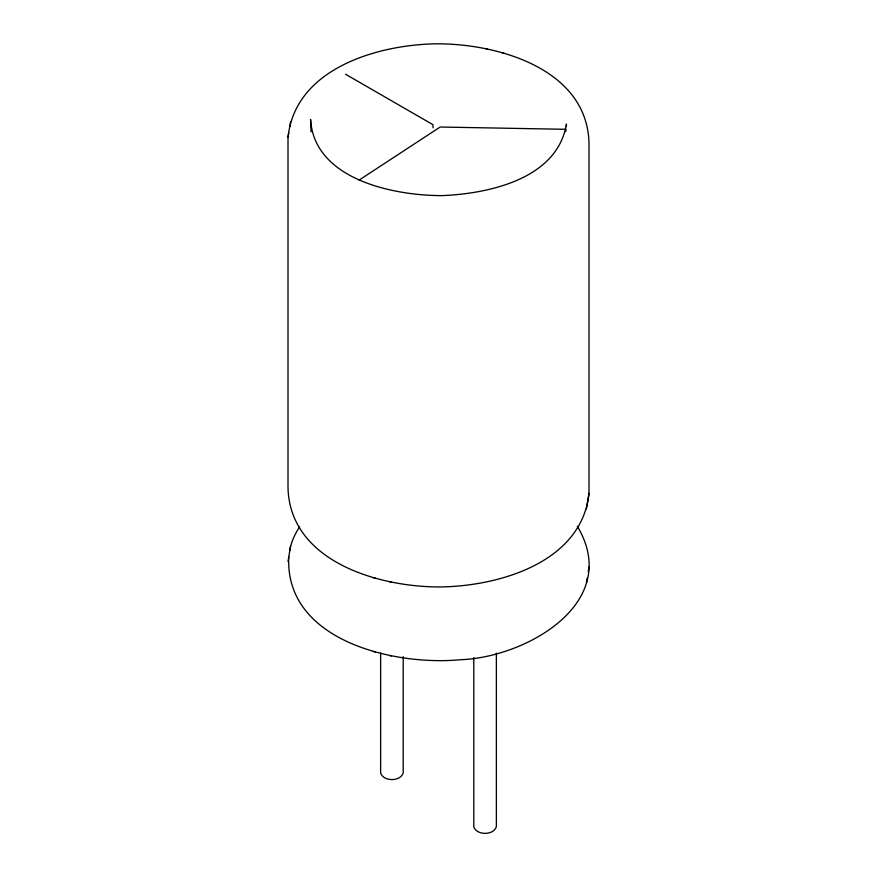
<?xml version="1.0" encoding="UTF-8"?>
<svg xmlns="http://www.w3.org/2000/svg" width="877" height="877" viewBox="0 0 877 877"><rect width="100%" height="100%" fill="white"/><g stroke="black" fill="none" stroke-linecap="round" stroke-linejoin="round"><path stroke-width="1.32" d="M588.993 493.302L588.993 142.918C586.998 68.022 495.45 42.83 434.126 43.85C375.827 45.286 295.1 69.162 288.007 137.459L288.007 487.831C290.002 562.727 381.55 587.919 442.874 586.91C501.151 585.496 581.922 561.565 588.993 493.302L586.45 508.868M288.007 137.459L288.774 132.701M289.783 126.595L290.55 121.892M577.318 526.255C623.13 602.916 525.455 657.64 460.282 659.723C394.924 666.038 284.619 640.955 288.774 556.84M289.783 550.734C290.978 542.139 294.913 534.093 299.605 526.869M586.45 582.635L587.217 577.932M588.226 571.815L588.993 567.057M288.007 561.598L290.55 546.031M565.676 131.671L566.06 129.314L440.155 127.022L359.132 180.092M485.683 48.564L487.261 48.959M501.732 52.576L503.858 53.102M373.142 577.658L375.268 578.184M389.739 581.802L391.317 582.196M373.142 651.425L375.268 651.94M389.739 655.568L391.317 655.952M345.505 74.205L433.008 124.72L433.008 127.801M311.083 131.78L310.579 119.425C314.13 179.708 394.179 195.79 442.523 195.604C489.136 193.587 557.344 178.853 566.421 124.074L566.421 126.529M496.371 653.124L496.371 826.43C494.146 835.584 476.639 835.617 473.788 826.836L473.788 657.629M403.212 656.654L403.212 772.648C400.986 781.802 383.479 781.824 380.629 773.054L380.629 652.97"/></g></svg>
